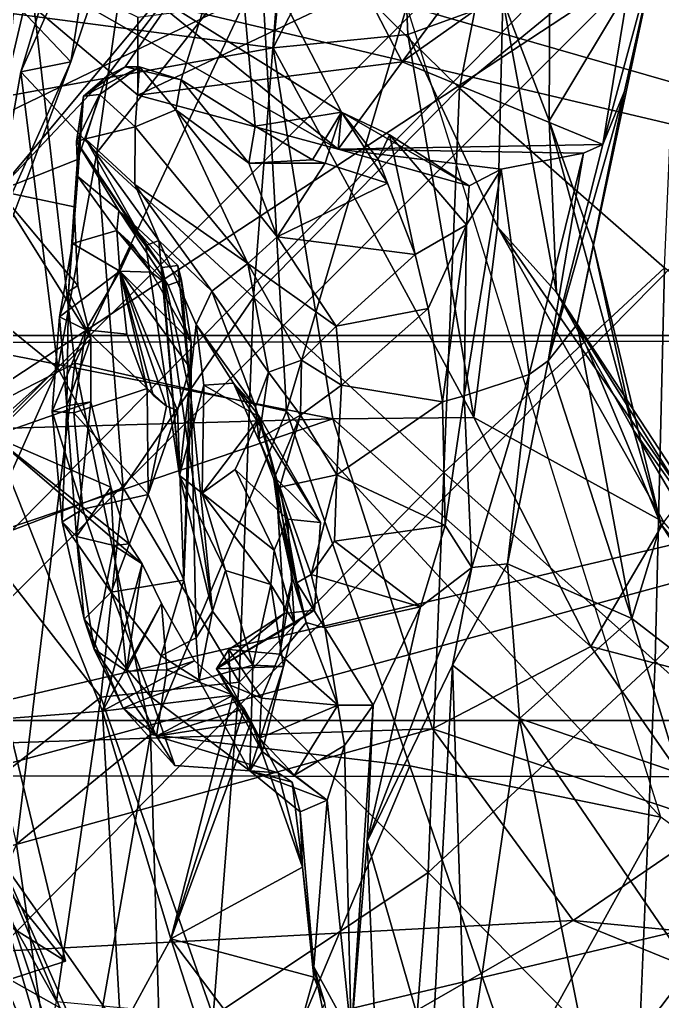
# Model space of a CAD drawing. Header units: metres. Extents: x -7.7 to 8, y -8.9 to 8.6.
# Drawn here: x -2.452 to -1.632, y -1.093 to 0.161 of the extents above; entities that cross this region are included whole.
import ezdxf

# ---------------------------------------------------------------- set-up
doc = ezdxf.new("R2010")
doc.units = ezdxf.units.M
doc.layers.add('LIBERTY', color=1, linetype='CONTINUOUS')

msp = doc.modelspace()

# ---------------------------------------------------------------- linework, layer by layer
at = {"layer": 'LIBERTY', "color": 7}
for points in [[(-7.53329, 8.63299, 0.068), (6.51222, 8.63299, 0.068), (-7.65053, -5.52977, 0.068)], [(-7.65053, -5.52977, 0.068), (6.51222, 8.63299, 0.068), (-7.53329, -5.64701, 0.068)], [(6.51222, 8.63299, 0.068), (6.62947, 8.51574, 0.068), (-7.53329, -5.64701, 0.068)], [(6.62947, 8.51574, 0.068), (6.51222, -5.64701, 0.068), (-7.53329, -5.64701, 0.068)], [(-7.53329, 8.51574, 1.70282), (-7.53329, -5.52977, 1.70282), (6.51222, -5.52977, 1.70282)], [(6.51222, 8.51574, 1.70282), (-7.53329, 8.51574, 1.70282), (6.51222, -5.52977, 1.70282)]]:
    msp.add_3dface(points, dxfattribs=at)
at = {"layer": 'LIBERTY', "color": 8}
for points in [[(-5.07681, 0.424251, 1.70282), (-0.476806, 1.00573, 1.70282), (-5.23976, -0.355865, 1.70282)], [(-5.23976, -0.355865, 1.70282), (-0.476806, 1.00573, 1.70282), (-4.90729, -1.13763, 1.70282)], [(-4.90729, -1.13763, 1.70282), (-0.476806, 1.00573, 1.70282), (-4.349, -1.53675, 1.70282)], [(-4.349, -1.53675, 1.70282), (-0.476806, 1.00573, 1.70282), (-3.91534, -2.48409, 1.70282)], [(-3.91534, -2.48409, 1.70282), (-0.476806, 1.00573, 1.70282), (-2.88971, -3.758, 1.70282)], [(-2.88971, -3.758, 1.70282), (-0.476806, 1.00573, 1.70282), (-1.68066, -4.42448, 1.70282)], [(-0.476806, 1.00573, 1.70282), (-0.767168, -4.21143, 1.70282), (-1.68066, -4.42448, 1.70282)], [(-2.93164, 0.635079, 39.6356), (-2.59989, 0.157865, 39.7715), (-2.43804, 0.212897, 39.3785)], [(-2.12878, 0.124889, 39.0184), (-2.0852, 0.55599, 39.0513), (-3.12417, 0.256051, 38.9167)], [(-1.96925, 0.434368, 39.2085), (-2.0852, 0.55599, 39.0513), (-2.12878, 0.124889, 39.0184)], [(-1.9569, 0.141844, 39.2966), (-1.96925, 0.434368, 39.2085), (-2.12878, 0.124889, 39.0184)], [(-1.9569, 0.141844, 39.2966), (-1.83526, 0.185653, 39.6152), (-1.96925, 0.434368, 39.2085)], [(-1.9639, 0.107161, 40.0095), (-2.01276, 0.201442, 39.9275), (-1.7507, 0.395743, 39.9026)], [(-1.65467, 0.326192, 39.9708), (-1.9639, 0.107161, 40.0095), (-1.7507, 0.395743, 39.9026)], [(-1.83526, 0.185653, 39.6152), (-1.77637, 0.031505, 40.003), (-1.77465, 0.399693, 39.6082)], [(-1.77637, 0.031505, 40.003), (-1.63608, 0.265073, 40.1847), (-1.77465, 0.399693, 39.6082)], [(-1.70776, 0.001517, 40.9931), (-1.9639, 0.107161, 40.0095), (-1.65467, 0.326192, 39.9708)], [(-1.63608, 0.265073, 40.1847), (-1.70776, 0.001517, 40.9931), (-1.65467, 0.326192, 39.9708)], [(-2.30132, 0.064273, 40.053), (-2.58149, 0.301215, 40.1393), (-2.30151, 0.163994, 39.9686)], [(-2.04559, -0.004635, 41.0377), (-2.31318, 0.212429, 41.098), (-2.58149, 0.301215, 40.1393)], [(-2.04559, -0.004635, 41.0377), (-2.58149, 0.301215, 40.1393), (-2.30132, 0.064273, 40.053)], [(-2.0413, 0.04273, 41.9594), (-2.1766, 0.305055, 42.0566), (-2.31318, 0.212429, 41.098)], [(-1.71951, -0.126984, 40.3278), (-1.63608, 0.265073, 40.1847), (-1.77637, 0.031505, 40.003)], [(-1.71951, -0.126984, 40.3278), (-1.68034, 0.069402, 40.8503), (-1.63608, 0.265073, 40.1847)], [(-1.68034, 0.069402, 40.8503), (-1.70776, 0.001517, 40.9931), (-1.63608, 0.265073, 40.1847)], [(-2.12878, 0.124889, 39.0184), (-3.12417, 0.256051, 38.9167), (-3.33986, -0.09416, 38.7528)], [(-2.43804, 0.212897, 39.3785), (-2.38176, -0.277675, 39.2225), (-2.14343, 0.229438, 39.2097)], [(-2.14343, 0.229438, 39.2097), (-2.38176, -0.277675, 39.2225), (-2.11183, -0.339356, 39.0306)], [(-2.14343, 0.229438, 39.2097), (-2.11183, -0.339356, 39.0306), (-1.95824, 0.178137, 38.9307)], [(-2.59989, 0.157865, 39.7715), (-2.5771, -0.377936, 39.6187), (-2.43804, 0.212897, 39.3785)], [(-2.43804, 0.212897, 39.3785), (-2.5771, -0.377936, 39.6187), (-2.38176, -0.277675, 39.2225)], [(-2.0413, 0.04273, 41.9594), (-2.31318, 0.212429, 41.098), (-2.04559, -0.004635, 41.0377)], [(-2.30132, 0.064273, 40.053), (-2.30151, 0.163994, 39.9686), (-2.01276, 0.201442, 39.9275)], [(-1.9639, 0.107161, 40.0095), (-2.30132, 0.064273, 40.053), (-2.01276, 0.201442, 39.9275)], [(-1.95824, 0.178137, 38.9307), (-2.11183, -0.339356, 39.0306), (-1.63385, -0.857879, 38.3917)], [(-1.84221, -0.103598, 39.5738), (-1.83526, 0.185653, 39.6152), (-1.9569, 0.141844, 39.2966)], [(-1.76674, -0.187401, 39.9304), (-1.83526, 0.185653, 39.6152), (-1.84221, -0.103598, 39.5738)], [(-1.76674, -0.187401, 39.9304), (-1.77637, 0.031505, 40.003), (-1.83526, 0.185653, 39.6152)], [(-1.8725, -0.347378, 39.1569), (-1.9569, 0.141844, 39.2966), (-2.12878, 0.124889, 39.0184)], [(-1.84221, -0.103598, 39.5738), (-1.9569, 0.141844, 39.2966), (-1.8725, -0.347378, 39.1569)], [(-2.05247, -0.348948, 38.8226), (-2.12878, 0.124889, 39.0184), (-3.33986, -0.09416, 38.7528)], [(-1.8725, -0.347378, 39.1569), (-2.12878, 0.124889, 39.0184), (-2.05247, -0.348948, 38.8226)], [(-2.37092, 0.063203, 42.5322), (-2.29948, 0.100786, 42.3315), (-2.35046, 0.065173, 42.3252)], [(-2.37092, 0.063203, 42.5322), (-2.31778, 0.100721, 42.5073), (-2.29948, 0.100786, 42.3315)], [(-2.37092, 0.063203, 42.5322), (-2.34156, 0.088146, 42.5695), (-2.31778, 0.100721, 42.5073)], [(-2.35046, 0.065173, 42.3252), (-2.29948, 0.100786, 42.3315), (-2.30511, 0.024129, 42.1612)], [(-2.31778, 0.100721, 42.5073), (-2.24621, 0.084167, 42.3638), (-2.29948, 0.100786, 42.3315)], [(-2.30511, 0.024129, 42.1612), (-2.29948, 0.100786, 42.3315), (-2.25315, 0.045676, 42.1265)], [(-2.04559, -0.004635, 41.0377), (-2.30132, 0.064273, 40.053), (-1.9639, 0.107161, 40.0095)], [(-2.29948, 0.100786, 42.3315), (-2.24621, 0.084167, 42.3638), (-2.25315, 0.045676, 42.1265)], [(-1.70776, 0.001517, 40.9931), (-2.04559, -0.004635, 41.0377), (-1.9639, 0.107161, 40.0095)], [(-2.37869, -0.017511, 42.735), (-2.34156, 0.088146, 42.5695), (-2.37092, 0.063203, 42.5322)], [(-2.25315, 0.045676, 42.1265), (-2.24621, 0.084167, 42.3638), (-2.15992, -0.022206, 42.0736)], [(-2.24621, 0.084167, 42.3638), (-2.15174, 0.024703, 42.2047), (-2.15992, -0.022206, 42.0736)], [(-2.37978, 0.005205, 42.4543), (-2.35046, 0.065173, 42.3252), (-2.36835, 0.008696, 42.3081)], [(-2.37978, 0.005205, 42.4543), (-2.37092, 0.063203, 42.5322), (-2.35046, 0.065173, 42.3252)], [(-2.37821, -0.039422, 42.6269), (-2.37092, 0.063203, 42.5322), (-2.37978, 0.005205, 42.4543)], [(-2.37821, -0.039422, 42.6269), (-2.37869, -0.017511, 42.735), (-2.37092, 0.063203, 42.5322)], [(-2.36835, 0.008696, 42.3081), (-2.35046, 0.065173, 42.3252), (-2.30511, 0.024129, 42.1612)], [(-1.77776, -0.274733, 40.9024), (-1.70776, 0.001517, 40.9931), (-1.68034, 0.069402, 40.8503)], [(-1.77776, -0.274733, 40.9024), (-1.68034, 0.069402, 40.8503), (-1.74048, -0.228154, 40.7081)], [(-1.74048, -0.228154, 40.7081), (-1.68034, 0.069402, 40.8503), (-1.71951, -0.126984, 40.3278)], [(-2.30511, 0.024129, 42.1612), (-2.25315, 0.045676, 42.1265), (-2.16103, -0.150589, 41.8934)], [(-2.25315, 0.045676, 42.1265), (-2.15992, -0.022206, 42.0736), (-2.12378, -0.116565, 41.8884)], [(-2.16103, -0.150589, 41.8934), (-2.25315, 0.045676, 42.1265), (-2.12378, -0.116565, 41.8884)], [(-1.8784, -0.05137, 41.5968), (-2.0413, 0.04273, 41.9594), (-2.04559, -0.004635, 41.0377)], [(-1.98033, 0.013966, 41.9327), (-2.0413, 0.04273, 41.9594), (-1.8784, -0.05137, 41.5968)], [(-1.66864, -0.363571, 40.2624), (-1.77637, 0.031505, 40.003), (-1.76674, -0.187401, 39.9304)], [(-1.66864, -0.363571, 40.2624), (-1.71951, -0.126984, 40.3278), (-1.77637, 0.031505, 40.003)], [(-2.36835, 0.008696, 42.3081), (-2.30511, 0.024129, 42.1612), (-2.30548, -0.049812, 42.1209)], [(-2.30548, -0.049812, 42.1209), (-2.30511, 0.024129, 42.1612), (-2.16103, -0.150589, 41.8934)], [(-2.15174, 0.024703, 42.2047), (-2.07833, -0.018153, 42.0852), (-2.15992, -0.022206, 42.0736)], [(-1.99457, -0.01745, 41.989), (-1.98033, 0.013966, 41.9327), (-1.94754, -0.139002, 41.8537)], [(-1.88184, -0.100966, 41.6318), (-1.98033, 0.013966, 41.9327), (-1.8784, -0.05137, 41.5968)], [(-1.94754, -0.139002, 41.8537), (-1.98033, 0.013966, 41.9327), (-1.88184, -0.100966, 41.6318)], [(-2.29146, -0.127698, 42.3758), (-2.37978, 0.005205, 42.4543), (-2.36835, 0.008696, 42.3081)], [(-2.32568, -0.082655, 42.5621), (-2.37821, -0.039422, 42.6269), (-2.37978, 0.005205, 42.4543)], [(-2.27041, -0.155589, 42.4605), (-2.32568, -0.082655, 42.5621), (-2.37978, 0.005205, 42.4543)], [(-2.27041, -0.155589, 42.4605), (-2.37978, 0.005205, 42.4543), (-2.29146, -0.127698, 42.3758)], [(-2.29146, -0.127698, 42.3758), (-2.36835, 0.008696, 42.3081), (-2.27481, -0.12111, 42.2364)], [(-2.27481, -0.12111, 42.2364), (-2.36835, 0.008696, 42.3081), (-2.30548, -0.049812, 42.1209)], [(-1.73253, -0.009745, 41.1172), (-2.04559, -0.004635, 41.0377), (-1.70776, 0.001517, 40.9931)], [(-1.73253, -0.009745, 41.1172), (-1.70776, 0.001517, 40.9931), (-1.77776, -0.274733, 40.9024)], [(-1.73253, -0.009745, 41.1172), (-1.83749, -0.030153, 41.3367), (-2.04559, -0.004635, 41.0377)], [(-1.83749, -0.030153, 41.3367), (-1.8784, -0.05137, 41.5968), (-2.04559, -0.004635, 41.0377)], [(-1.80164, -0.292336, 41.1774), (-1.83749, -0.030153, 41.3367), (-1.73253, -0.009745, 41.1172)], [(-1.80164, -0.292336, 41.1774), (-1.73253, -0.009745, 41.1172), (-1.77776, -0.274733, 40.9024)], [(-2.38473, -0.125054, 42.7601), (-2.37869, -0.017511, 42.735), (-2.37821, -0.039422, 42.6269)], [(-2.38473, -0.125054, 42.7601), (-2.383, -0.078027, 42.7973), (-2.37869, -0.017511, 42.735)], [(-2.15992, -0.022206, 42.0736), (-2.07833, -0.018153, 42.0852), (-2.06219, -0.02221, 42.0736)], [(-2.15992, -0.022206, 42.0736), (-2.06219, -0.02221, 42.0736), (-2.12378, -0.116565, 41.8884)], [(-2.06219, -0.02221, 42.0736), (-1.98279, -0.047816, 42.0249), (-2.12378, -0.116565, 41.8884)], [(-1.98279, -0.047816, 42.0249), (-1.99457, -0.01745, 41.989), (-1.94754, -0.139002, 41.8537)], [(-1.88484, -0.319715, 41.5163), (-1.88184, -0.100966, 41.6318), (-1.83749, -0.030153, 41.3367)], [(-1.88484, -0.319715, 41.5163), (-1.83749, -0.030153, 41.3367), (-1.80164, -0.292336, 41.1774)], [(-1.88184, -0.100966, 41.6318), (-1.8784, -0.05137, 41.5968), (-1.83749, -0.030153, 41.3367)], [(-2.32838, -0.108253, 42.6584), (-2.38473, -0.125054, 42.7601), (-2.37821, -0.039422, 42.6269)], [(-2.32838, -0.108253, 42.6584), (-2.37821, -0.039422, 42.6269), (-2.32568, -0.082655, 42.5621)], [(-2.27481, -0.12111, 42.2364), (-2.30548, -0.049812, 42.1209), (-2.20689, -0.185724, 41.9493)], [(-2.20689, -0.185724, 41.9493), (-2.30548, -0.049812, 42.1209), (-2.16103, -0.150589, 41.8934)], [(-2.12378, -0.116565, 41.8884), (-1.98279, -0.047816, 42.0249), (-1.94754, -0.139002, 41.8537)], [(-2.39014, -0.186312, 42.8673), (-2.383, -0.078027, 42.7973), (-2.38473, -0.125054, 42.7601)], [(-2.39014, -0.186312, 42.8673), (-2.3781, -0.178547, 42.8766), (-2.383, -0.078027, 42.7973)], [(-2.26267, -0.17842, 42.6227), (-2.32838, -0.108253, 42.6584), (-2.32568, -0.082655, 42.5621)], [(-2.25039, -0.153162, 42.5539), (-2.32568, -0.082655, 42.5621), (-2.27041, -0.155589, 42.4605)], [(-2.24576, -0.172102, 42.5802), (-2.26267, -0.17842, 42.6227), (-2.32568, -0.082655, 42.5621)], [(-2.24576, -0.172102, 42.5802), (-2.32568, -0.082655, 42.5621), (-2.25039, -0.153162, 42.5539)], [(-2.05247, -0.348948, 38.8226), (-3.33986, -0.09416, 38.7528), (-3.4792, -0.390108, 38.3095)], [(-2.32465, -0.160133, 42.7423), (-2.38473, -0.125054, 42.7601), (-2.32838, -0.108253, 42.6584)], [(-2.30887, -0.126095, 42.6773), (-2.32465, -0.160133, 42.7423), (-2.32838, -0.108253, 42.6584)], [(-2.30887, -0.126095, 42.6773), (-2.32838, -0.108253, 42.6584), (-2.28428, -0.161481, 42.6549)], [(-2.28428, -0.161481, 42.6549), (-2.32838, -0.108253, 42.6584), (-2.26267, -0.17842, 42.6227)], [(-1.93097, -0.208037, 41.7493), (-1.94754, -0.139002, 41.8537), (-1.88184, -0.100966, 41.6318)], [(-1.91256, -0.327057, 41.6429), (-1.93097, -0.208037, 41.7493), (-1.88184, -0.100966, 41.6318)], [(-1.91256, -0.327057, 41.6429), (-1.88184, -0.100966, 41.6318), (-1.88484, -0.319715, 41.5163)], [(-1.62973, -0.48078, 39.4939), (-1.84221, -0.103598, 39.5738), (-1.8725, -0.347378, 39.1569)], [(-1.60455, -0.44754, 39.8069), (-1.76674, -0.187401, 39.9304), (-1.84221, -0.103598, 39.5738)], [(-1.60455, -0.44754, 39.8069), (-1.84221, -0.103598, 39.5738), (-1.62973, -0.48078, 39.4939)], [(-2.40132, -0.218749, 42.8285), (-2.38473, -0.125054, 42.7601), (-2.32465, -0.160133, 42.7423)], [(-2.40132, -0.218749, 42.8285), (-2.39014, -0.186312, 42.8673), (-2.38473, -0.125054, 42.7601)], [(-2.24836, -0.421473, 42.3407), (-2.29146, -0.127698, 42.3758), (-2.27481, -0.12111, 42.2364)], [(-2.24836, -0.421473, 42.3407), (-2.27481, -0.12111, 42.2364), (-2.22707, -0.228641, 42.1541)], [(-2.22707, -0.228641, 42.1541), (-2.27481, -0.12111, 42.2364), (-2.20689, -0.185724, 41.9493)], [(-2.16103, -0.150589, 41.8934), (-2.12378, -0.116565, 41.8884), (-2.04818, -0.23074, 41.7159)], [(-2.12378, -0.116565, 41.8884), (-1.94754, -0.139002, 41.8537), (-2.04818, -0.23074, 41.7159)], [(-2.27041, -0.155589, 42.4605), (-2.29146, -0.127698, 42.3758), (-2.24836, -0.421473, 42.3407)], [(-1.63389, -0.483277, 40.5322), (-1.74048, -0.228154, 40.7081), (-1.71951, -0.126984, 40.3278)], [(-1.63389, -0.483277, 40.5322), (-1.71951, -0.126984, 40.3278), (-1.66864, -0.363571, 40.2624)], [(-1.94754, -0.139002, 41.8537), (-1.93097, -0.208037, 41.7493), (-2.04818, -0.23074, 41.7159)], [(-2.3678, -0.235309, 42.8064), (-2.40132, -0.218749, 42.8285), (-2.32465, -0.160133, 42.7423)], [(-2.3154, -0.240945, 42.7945), (-2.3678, -0.235309, 42.8064), (-2.32465, -0.160133, 42.7423)], [(-2.23352, -0.324387, 42.5503), (-2.25039, -0.153162, 42.5539), (-2.27041, -0.155589, 42.4605)], [(-2.20612, -0.594407, 42.4348), (-2.27041, -0.155589, 42.4605), (-2.24836, -0.421473, 42.3407)], [(-2.23352, -0.324387, 42.5503), (-2.27041, -0.155589, 42.4605), (-2.20612, -0.594407, 42.4348)], [(-2.24576, -0.172102, 42.5802), (-2.25039, -0.153162, 42.5539), (-2.23352, -0.324387, 42.5503)], [(-2.20689, -0.185724, 41.9493), (-2.16103, -0.150589, 41.8934), (-2.13478, -0.289255, 41.7827)], [(-2.13478, -0.289255, 41.7827), (-2.16103, -0.150589, 41.8934), (-2.09267, -0.273891, 41.6785)], [(-2.16103, -0.150589, 41.8934), (-2.04818, -0.23074, 41.7159), (-2.09267, -0.273891, 41.6785)], [(-2.23338, -0.250779, 42.6233), (-2.24576, -0.172102, 42.5802), (-2.23352, -0.324387, 42.5503)], [(-2.39202, -0.332504, 42.898), (-2.39014, -0.186312, 42.8673), (-2.40132, -0.218749, 42.8285)], [(-2.39202, -0.332504, 42.898), (-2.36159, -0.246395, 42.9006), (-2.39014, -0.186312, 42.8673)], [(-2.36159, -0.246395, 42.9006), (-2.3781, -0.178547, 42.8766), (-2.39014, -0.186312, 42.8673)], [(-2.22707, -0.228641, 42.1541), (-2.20689, -0.185724, 41.9493), (-2.15118, -0.333737, 41.8559)], [(-2.15118, -0.333737, 41.8559), (-2.20689, -0.185724, 41.9493), (-2.13478, -0.289255, 41.7827)], [(-1.44664, -0.676626, 40.1031), (-1.66864, -0.363571, 40.2624), (-1.76674, -0.187401, 39.9304)], [(-1.44664, -0.676626, 40.1031), (-1.76674, -0.187401, 39.9304), (-1.60455, -0.44754, 39.8069)], [(-2.04818, -0.23074, 41.7159), (-1.93097, -0.208037, 41.7493), (-2.04127, -0.305869, 41.6488)], [(-2.04127, -0.305869, 41.6488), (-1.93097, -0.208037, 41.7493), (-1.91256, -0.327057, 41.6429)], [(-2.41106, -0.339521, 42.858), (-2.40132, -0.218749, 42.8285), (-2.3678, -0.235309, 42.8064)], [(-2.41106, -0.339521, 42.858), (-2.39202, -0.332504, 42.898), (-2.40132, -0.218749, 42.8285)], [(-2.38303, -0.341405, 42.8316), (-2.41106, -0.339521, 42.858), (-2.3678, -0.235309, 42.8064)], [(-2.38303, -0.341405, 42.8316), (-2.3678, -0.235309, 42.8064), (-2.28943, -0.310176, 42.7996)], [(-2.28943, -0.310176, 42.7996), (-2.3678, -0.235309, 42.8064), (-2.3154, -0.240945, 42.7945)], [(-2.21716, -0.305772, 42.2102), (-2.24836, -0.421473, 42.3407), (-2.22707, -0.228641, 42.1541)], [(-2.17956, -0.30336, 42.0796), (-2.22707, -0.228641, 42.1541), (-2.15118, -0.333737, 41.8559)], [(-2.21716, -0.305772, 42.2102), (-2.22707, -0.228641, 42.1541), (-2.17956, -0.30336, 42.0796)], [(-2.09267, -0.273891, 41.6785), (-2.04818, -0.23074, 41.7159), (-2.04127, -0.305869, 41.6488)], [(-1.77776, -0.274733, 40.9024), (-1.74048, -0.228154, 40.7081), (-1.67068, -0.604008, 40.6957)], [(-1.67068, -0.604008, 40.6957), (-1.74048, -0.228154, 40.7081), (-1.63389, -0.483277, 40.5322)], [(-2.36158, -0.327261, 42.9174), (-2.36159, -0.246395, 42.9006), (-2.39202, -0.332504, 42.898)], [(-2.23502, -0.283212, 42.6559), (-2.23338, -0.250779, 42.6233), (-2.23352, -0.324387, 42.5503)], [(-2.13478, -0.289255, 41.7827), (-2.09267, -0.273891, 41.6785), (-2.09396, -0.344132, 41.6329)], [(-2.09267, -0.273891, 41.6785), (-2.04127, -0.305869, 41.6488), (-2.09396, -0.344132, 41.6329)], [(-1.82958, -0.533987, 41.1211), (-1.77776, -0.274733, 40.9024), (-1.67068, -0.604008, 40.6957)], [(-1.82958, -0.533987, 41.1211), (-1.80164, -0.292336, 41.1774), (-1.77776, -0.274733, 40.9024)], [(-2.5771, -0.377936, 39.6187), (-2.45654, -0.892284, 39.2243), (-2.38176, -0.277675, 39.2225)], [(-2.38176, -0.277675, 39.2225), (-2.45654, -0.892284, 39.2243), (-2.28539, -0.752274, 38.8885)], [(-2.11183, -0.339356, 39.0306), (-2.38176, -0.277675, 39.2225), (-2.28539, -0.752274, 38.8885)], [(-2.24273, -0.554933, 42.6783), (-2.25067, -0.338192, 42.7397), (-2.23502, -0.283212, 42.6559)], [(-2.24273, -0.554933, 42.6783), (-2.23502, -0.283212, 42.6559), (-2.23352, -0.324387, 42.5503)], [(-2.14708, -0.374465, 41.808), (-2.15118, -0.333737, 41.8559), (-2.13478, -0.289255, 41.7827)], [(-2.14708, -0.374465, 41.808), (-2.13478, -0.289255, 41.7827), (-2.09396, -0.344132, 41.6329)], [(-1.87488, -0.538874, 41.3873), (-1.88484, -0.319715, 41.5163), (-1.80164, -0.292336, 41.1774)], [(-1.87488, -0.538874, 41.3873), (-1.80164, -0.292336, 41.1774), (-1.82958, -0.533987, 41.1211)], [(-2.38303, -0.341405, 42.8316), (-2.28943, -0.310176, 42.7996), (-2.28814, -0.445466, 42.7829)], [(-2.28814, -0.445466, 42.7829), (-2.28943, -0.310176, 42.7996), (-2.26502, -0.332779, 42.7664)], [(-2.28943, -0.310176, 42.7996), (-2.28176, -0.318913, 42.7907), (-2.26502, -0.332779, 42.7664)], [(-2.21916, -0.444073, 42.3138), (-2.24836, -0.421473, 42.3407), (-2.21716, -0.305772, 42.2102)], [(-2.14577, -0.346766, 42.2132), (-2.21916, -0.444073, 42.3138), (-2.21716, -0.305772, 42.2102)], [(-2.14577, -0.346766, 42.2132), (-2.21716, -0.305772, 42.2102), (-2.17956, -0.30336, 42.0796)], [(-2.12511, -0.425303, 41.916), (-2.17956, -0.30336, 42.0796), (-2.15118, -0.333737, 41.8559)], [(-2.06835, -0.481458, 42.1341), (-2.14577, -0.346766, 42.2132), (-2.17956, -0.30336, 42.0796)], [(-2.06835, -0.481458, 42.1341), (-2.17956, -0.30336, 42.0796), (-2.12511, -0.425303, 41.916)], [(-2.09396, -0.344132, 41.6329), (-2.04127, -0.305869, 41.6488), (-2.04738, -0.420528, 41.618)], [(-2.04127, -0.305869, 41.6488), (-1.91256, -0.327057, 41.6429), (-2.04738, -0.420528, 41.618)], [(-2.24273, -0.554933, 42.6783), (-2.23352, -0.324387, 42.5503), (-2.2272, -0.628519, 42.4872)], [(-2.2272, -0.628519, 42.4872), (-2.23352, -0.324387, 42.5503), (-2.20612, -0.594407, 42.4348)], [(-1.90908, -0.485253, 41.6101), (-1.91256, -0.327057, 41.6429), (-1.88484, -0.319715, 41.5163)], [(-1.90908, -0.485253, 41.6101), (-1.88484, -0.319715, 41.5163), (-1.87488, -0.538874, 41.3873)], [(-2.39202, -0.332504, 42.898), (-2.41106, -0.339521, 42.858), (-2.3979, -0.480321, 42.8341)], [(-2.37961, -0.499054, 42.8698), (-2.39202, -0.332504, 42.898), (-2.3979, -0.480321, 42.8341)], [(-2.36158, -0.327261, 42.9174), (-2.39202, -0.332504, 42.898), (-2.37961, -0.499054, 42.8698)], [(-2.33591, -0.436282, 42.9109), (-2.36158, -0.327261, 42.9174), (-2.37961, -0.499054, 42.8698)], [(-2.28814, -0.445466, 42.7829), (-2.26502, -0.332779, 42.7664), (-2.25067, -0.338192, 42.7397)], [(-2.28814, -0.445466, 42.7829), (-2.25067, -0.338192, 42.7397), (-2.24273, -0.554933, 42.6783)], [(-2.12511, -0.425303, 41.916), (-2.15118, -0.333737, 41.8559), (-2.14708, -0.374465, 41.808)], [(-2.04738, -0.420528, 41.618), (-1.91256, -0.327057, 41.6429), (-1.90908, -0.485253, 41.6101)], [(-2.05247, -0.348948, 38.8226), (-3.4792, -0.390108, 38.3095), (-3.36894, -0.792358, 37.9722)], [(-1.92521, -0.744738, 38.5239), (-2.05247, -0.348948, 38.8226), (-3.36894, -0.792358, 37.9722)], [(-2.3979, -0.480321, 42.8341), (-2.41106, -0.339521, 42.858), (-2.37175, -0.464115, 42.8091)], [(-2.41106, -0.339521, 42.858), (-2.38303, -0.341405, 42.8316), (-2.37175, -0.464115, 42.8091)], [(-2.37175, -0.464115, 42.8091), (-2.38303, -0.341405, 42.8316), (-2.28814, -0.445466, 42.7829)], [(-2.11183, -0.339356, 39.0306), (-2.28539, -0.752274, 38.8885), (-1.95404, -0.792069, 38.6911)], [(-2.17702, -0.413711, 42.2779), (-2.21916, -0.444073, 42.3138), (-2.14577, -0.346766, 42.2132)], [(-2.17702, -0.413711, 42.2779), (-2.14577, -0.346766, 42.2132), (-2.11033, -0.477085, 42.2065)], [(-2.12803, -0.425845, 41.7519), (-2.14708, -0.374465, 41.808), (-2.09396, -0.344132, 41.6329)], [(-2.11033, -0.477085, 42.2065), (-2.14577, -0.346766, 42.2132), (-2.06835, -0.481458, 42.1341)], [(-2.12033, -0.436024, 41.6915), (-2.12803, -0.425845, 41.7519), (-2.09396, -0.344132, 41.6329)], [(-2.12033, -0.436024, 41.6915), (-2.09396, -0.344132, 41.6329), (-2.04738, -0.420528, 41.618)], [(-2.11183, -0.339356, 39.0306), (-1.95404, -0.792069, 38.6911), (-1.63385, -0.857879, 38.3917)], [(-1.72329, -0.639906, 39.0157), (-1.8725, -0.347378, 39.1569), (-2.05247, -0.348948, 38.8226)], [(-1.72329, -0.639906, 39.0157), (-2.05247, -0.348948, 38.8226), (-1.92521, -0.744738, 38.5239)], [(-1.62973, -0.48078, 39.4939), (-1.8725, -0.347378, 39.1569), (-1.72329, -0.639906, 39.0157)], [(-1.50108, -0.645721, 40.3537), (-1.63389, -0.483277, 40.5322), (-1.66864, -0.363571, 40.2624)], [(-1.50108, -0.645721, 40.3537), (-1.66864, -0.363571, 40.2624), (-1.44664, -0.676626, 40.1031)], [(-2.12511, -0.425303, 41.916), (-2.14708, -0.374465, 41.808), (-2.12803, -0.425845, 41.7519)], [(-2.21916, -0.444073, 42.3138), (-2.17702, -0.413711, 42.2779), (-2.12738, -0.516727, 42.2775)], [(-2.12738, -0.516727, 42.2775), (-2.17702, -0.413711, 42.2779), (-2.11033, -0.477085, 42.2065)], [(-2.18941, -0.5425, 42.3758), (-2.24836, -0.421473, 42.3407), (-2.21916, -0.444073, 42.3138)], [(-2.18941, -0.5425, 42.3758), (-2.20612, -0.594407, 42.4348), (-2.24836, -0.421473, 42.3407)], [(-2.12109, -0.475882, 41.7865), (-2.12511, -0.425303, 41.916), (-2.12803, -0.425845, 41.7519)], [(-2.12803, -0.425845, 41.7519), (-2.12033, -0.436024, 41.6915), (-2.09856, -0.55829, 41.6906)], [(-2.12109, -0.475882, 41.7865), (-2.12803, -0.425845, 41.7519), (-2.09856, -0.55829, 41.6906)], [(-2.11459, -0.597742, 41.9776), (-2.12511, -0.425303, 41.916), (-2.10418, -0.552446, 41.8609)], [(-2.10418, -0.552446, 41.8609), (-2.12511, -0.425303, 41.916), (-2.12109, -0.475882, 41.7865)], [(-2.07603, -0.593286, 42.1553), (-2.06835, -0.481458, 42.1341), (-2.12511, -0.425303, 41.916)], [(-2.11459, -0.597742, 41.9776), (-2.07603, -0.593286, 42.1553), (-2.12511, -0.425303, 41.916)], [(-2.08034, -0.547813, 41.633), (-2.12033, -0.436024, 41.6915), (-2.04738, -0.420528, 41.618)], [(-2.08034, -0.547813, 41.633), (-2.04738, -0.420528, 41.618), (-2.05029, -0.505292, 41.6128)], [(-2.05029, -0.505292, 41.6128), (-2.04738, -0.420528, 41.618), (-1.90908, -0.485253, 41.6101)], [(-2.33195, -0.5106, 42.8979), (-2.33591, -0.436282, 42.9109), (-2.37961, -0.499054, 42.8698)], [(-2.31242, -0.508711, 42.899), (-2.33591, -0.436282, 42.9109), (-2.33195, -0.5106, 42.8979)], [(-2.09856, -0.55829, 41.6906), (-2.12033, -0.436024, 41.6915), (-2.08034, -0.547813, 41.633)], [(-2.37175, -0.464115, 42.8091), (-2.28814, -0.445466, 42.7829), (-2.33571, -0.570379, 42.7284)], [(-2.33571, -0.570379, 42.7284), (-2.28814, -0.445466, 42.7829), (-2.24273, -0.554933, 42.6783)], [(-2.13188, -0.560717, 42.3407), (-2.18941, -0.5425, 42.3758), (-2.21916, -0.444073, 42.3138)], [(-2.13188, -0.560717, 42.3407), (-2.21916, -0.444073, 42.3138), (-2.12738, -0.516727, 42.2775)], [(-2.3979, -0.480321, 42.8341), (-2.37175, -0.464115, 42.8091), (-2.33571, -0.570379, 42.7284)], [(-2.08657, -0.608877, 41.7878), (-2.10418, -0.552446, 41.8609), (-2.12109, -0.475882, 41.7865)], [(-2.08657, -0.608877, 41.7878), (-2.12109, -0.475882, 41.7865), (-2.09856, -0.55829, 41.6906)], [(-2.36997, -0.604662, 42.7585), (-2.3979, -0.480321, 42.8341), (-2.33571, -0.570379, 42.7284)], [(-2.37961, -0.499054, 42.8698), (-2.3979, -0.480321, 42.8341), (-2.36997, -0.604662, 42.7585)], [(-2.10163, -0.610009, 42.2107), (-2.12738, -0.516727, 42.2775), (-2.11033, -0.477085, 42.2065)], [(-2.10163, -0.610009, 42.2107), (-2.11033, -0.477085, 42.2065), (-2.07603, -0.593286, 42.1553)], [(-2.07603, -0.593286, 42.1553), (-2.11033, -0.477085, 42.2065), (-2.06835, -0.481458, 42.1341)], [(-1.94041, -0.589057, 41.6714), (-2.05029, -0.505292, 41.6128), (-1.90908, -0.485253, 41.6101)], [(-1.94041, -0.589057, 41.6714), (-1.90908, -0.485253, 41.6101), (-1.87488, -0.538874, 41.3873)], [(-1.42255, -0.717915, 39.3279), (-1.62973, -0.48078, 39.4939), (-1.72329, -0.639906, 39.0157)], [(-1.67068, -0.604008, 40.6957), (-1.63389, -0.483277, 40.5322), (-1.43309, -0.787392, 40.4436)], [(-1.43309, -0.787392, 40.4436), (-1.63389, -0.483277, 40.5322), (-1.50108, -0.645721, 40.3537)], [(-2.35738, -0.643273, 42.7883), (-2.37961, -0.499054, 42.8698), (-2.36997, -0.604662, 42.7585)], [(-2.33195, -0.5106, 42.8979), (-2.37961, -0.499054, 42.8698), (-2.35738, -0.643273, 42.7883)], [(-2.31603, -0.671291, 42.8123), (-2.33195, -0.5106, 42.8979), (-2.35738, -0.643273, 42.7883)], [(-2.31242, -0.508711, 42.899), (-2.33195, -0.5106, 42.8979), (-2.29592, -0.534288, 42.8853)], [(-2.29592, -0.534288, 42.8853), (-2.33195, -0.5106, 42.8979), (-2.31603, -0.671291, 42.8123)], [(-1.94041, -0.589057, 41.6714), (-2.08034, -0.547813, 41.633), (-2.05029, -0.505292, 41.6128)], [(-2.13188, -0.560717, 42.3407), (-2.12738, -0.516727, 42.2775), (-2.10163, -0.610009, 42.2107)], [(-2.27113, -0.584865, 42.861), (-2.29592, -0.534288, 42.8853), (-2.31603, -0.671291, 42.8123)], [(-2.00863, -0.888687, 41.6981), (-1.87488, -0.538874, 41.3873), (-1.89992, -0.663444, 41.2447)], [(-2.00863, -0.888687, 41.6981), (-1.94041, -0.589057, 41.6714), (-1.87488, -0.538874, 41.3873)], [(-1.89992, -0.663444, 41.2447), (-1.82958, -0.533987, 41.1211), (-1.81404, -0.731617, 40.9236)], [(-1.89992, -0.663444, 41.2447), (-1.87488, -0.538874, 41.3873), (-1.82958, -0.533987, 41.1211)], [(-1.81404, -0.731617, 40.9236), (-1.82958, -0.533987, 41.1211), (-1.67068, -0.604008, 40.6957)], [(-2.15456, -0.66364, 42.4129), (-2.20612, -0.594407, 42.4348), (-2.18941, -0.5425, 42.3758)], [(-2.15456, -0.66364, 42.4129), (-2.18941, -0.5425, 42.3758), (-2.13188, -0.560717, 42.3407)], [(-2.06276, -0.615714, 41.7096), (-2.09856, -0.55829, 41.6906), (-2.08034, -0.547813, 41.633)], [(-1.94041, -0.589057, 41.6714), (-2.06276, -0.615714, 41.7096), (-2.08034, -0.547813, 41.633)], [(-2.33571, -0.570379, 42.7284), (-2.24273, -0.554933, 42.6783), (-2.27191, -0.651479, 42.5474)], [(-2.27191, -0.651479, 42.5474), (-2.24273, -0.554933, 42.6783), (-2.2272, -0.628519, 42.4872)], [(-2.15456, -0.66364, 42.4129), (-2.13188, -0.560717, 42.3407), (-2.11558, -0.665408, 42.3191)], [(-2.11558, -0.665408, 42.3191), (-2.13188, -0.560717, 42.3407), (-2.10163, -0.610009, 42.2107)], [(-2.12, -0.649372, 41.943), (-2.11459, -0.597742, 41.9776), (-2.10418, -0.552446, 41.8609)], [(-2.12, -0.649372, 41.943), (-2.10418, -0.552446, 41.8609), (-2.08657, -0.608877, 41.7878)], [(-2.06276, -0.615714, 41.7096), (-2.08657, -0.608877, 41.7878), (-2.09856, -0.55829, 41.6906)], [(-2.36997, -0.604662, 42.7585), (-2.33571, -0.570379, 42.7284), (-2.28495, -0.703844, 42.5776)], [(-2.28495, -0.703844, 42.5776), (-2.33571, -0.570379, 42.7284), (-2.27191, -0.651479, 42.5474)], [(-2.26463, -0.669609, 42.8182), (-2.27113, -0.584865, 42.861), (-2.31603, -0.671291, 42.8123)], [(-2.22923, -0.657989, 42.8187), (-2.27113, -0.584865, 42.861), (-2.26463, -0.669609, 42.8182)], [(-2.00121, -0.71474, 41.9495), (-2.06276, -0.615714, 41.7096), (-1.94041, -0.589057, 41.6714)], [(-2.00863, -0.888687, 41.6981), (-2.00121, -0.71474, 41.9495), (-1.94041, -0.589057, 41.6714)], [(-2.22314, -0.682766, 42.4781), (-2.2272, -0.628519, 42.4872), (-2.20612, -0.594407, 42.4348)], [(-2.22314, -0.682766, 42.4781), (-2.20612, -0.594407, 42.4348), (-2.15456, -0.66364, 42.4129)], [(-2.20085, -0.668312, 42.211), (-2.10163, -0.610009, 42.2107), (-2.07603, -0.593286, 42.1553)], [(-2.20085, -0.668312, 42.211), (-2.07603, -0.593286, 42.1553), (-2.11459, -0.597742, 41.9776)], [(-2.1851, -0.643481, 42.0516), (-2.20085, -0.668312, 42.211), (-2.11459, -0.597742, 41.9776)], [(-2.1851, -0.643481, 42.0516), (-2.11459, -0.597742, 41.9776), (-2.12, -0.649372, 41.943)], [(-2.32027, -0.71846, 42.6748), (-2.36997, -0.604662, 42.7585), (-2.28495, -0.703844, 42.5776)], [(-2.35738, -0.643273, 42.7883), (-2.36997, -0.604662, 42.7585), (-2.32027, -0.71846, 42.6748)], [(-2.20085, -0.668312, 42.211), (-2.11558, -0.665408, 42.3191), (-2.10163, -0.610009, 42.2107)], [(-2.04615, -0.714638, 41.9487), (-2.12, -0.649372, 41.943), (-2.08657, -0.608877, 41.7878)], [(-2.04615, -0.714638, 41.9487), (-2.08657, -0.608877, 41.7878), (-2.06276, -0.615714, 41.7096)], [(-1.81404, -0.731617, 40.9236), (-1.67068, -0.604008, 40.6957), (-1.61029, -0.801547, 40.6805)], [(-1.61029, -0.801547, 40.6805), (-1.67068, -0.604008, 40.6957), (-1.43309, -0.787392, 40.4436)], [(-2.00121, -0.71474, 41.9495), (-2.04615, -0.714638, 41.9487), (-2.06276, -0.615714, 41.7096)], [(-2.27191, -0.651479, 42.5474), (-2.2272, -0.628519, 42.4872), (-2.22314, -0.682766, 42.4781)], [(-2.27762, -0.754218, 42.7002), (-2.35738, -0.643273, 42.7883), (-2.32027, -0.71846, 42.6748)], [(-2.31603, -0.671291, 42.8123), (-2.35738, -0.643273, 42.7883), (-2.27762, -0.754218, 42.7002)], [(-2.28495, -0.703844, 42.5776), (-2.27191, -0.651479, 42.5474), (-2.22314, -0.682766, 42.4781)], [(-2.18343, -0.688962, 42.1161), (-2.20085, -0.668312, 42.211), (-2.1851, -0.643481, 42.0516)], [(-2.14346, -0.705555, 42.0349), (-2.1851, -0.643481, 42.0516), (-2.12, -0.649372, 41.943)], [(-2.18343, -0.688962, 42.1161), (-2.1851, -0.643481, 42.0516), (-2.14346, -0.705555, 42.0349)], [(-2.04615, -0.714638, 41.9487), (-2.14346, -0.705555, 42.0349), (-2.12, -0.649372, 41.943)], [(-1.56504, -0.866266, 39.0081), (-1.72329, -0.639906, 39.0157), (-1.92521, -0.744738, 38.5239)], [(-1.42255, -0.717915, 39.3279), (-1.72329, -0.639906, 39.0157), (-1.56504, -0.866266, 39.0081)], [(-2.22923, -0.657989, 42.8187), (-2.26463, -0.669609, 42.8182), (-2.17994, -0.701913, 42.7622)], [(-2.15836, -0.798565, 42.4471), (-2.22314, -0.682766, 42.4781), (-2.15456, -0.66364, 42.4129)], [(-2.15836, -0.798565, 42.4471), (-2.15456, -0.66364, 42.4129), (-2.11558, -0.665408, 42.3191)], [(-1.92639, -1.17385, 41.5091), (-2.00863, -0.888687, 41.6981), (-1.89992, -0.663444, 41.2447)], [(-1.92639, -1.17385, 41.5091), (-1.89992, -0.663444, 41.2447), (-1.88216, -1.19697, 41.1633)], [(-1.88216, -1.19697, 41.1633), (-1.89992, -0.663444, 41.2447), (-1.81404, -0.731617, 40.9236)], [(-2.26463, -0.669609, 42.8182), (-2.31603, -0.671291, 42.8123), (-2.27762, -0.754218, 42.7002)], [(-2.17994, -0.701913, 42.7622), (-2.26463, -0.669609, 42.8182), (-2.27762, -0.754218, 42.7002)], [(-2.14285, -0.773888, 42.2977), (-2.11558, -0.665408, 42.3191), (-2.20085, -0.668312, 42.211)], [(-2.14613, -0.756976, 42.1705), (-2.20085, -0.668312, 42.211), (-2.18343, -0.688962, 42.1161)], [(-2.14285, -0.773888, 42.2977), (-2.20085, -0.668312, 42.211), (-2.14613, -0.756976, 42.1705)], [(-2.15836, -0.798565, 42.4471), (-2.11558, -0.665408, 42.3191), (-2.14285, -0.773888, 42.2977)], [(-2.28495, -0.703844, 42.5776), (-2.22314, -0.682766, 42.4781), (-2.15836, -0.798565, 42.4471)], [(-2.14613, -0.756976, 42.1705), (-2.18343, -0.688962, 42.1161), (-2.14346, -0.705555, 42.0349)], [(-2.16562, -0.719421, 42.7359), (-2.17994, -0.701913, 42.7622), (-2.27762, -0.754218, 42.7002)], [(-2.32027, -0.71846, 42.6748), (-2.28495, -0.703844, 42.5776), (-2.25414, -0.791537, 42.5763)], [(-2.25414, -0.791537, 42.5763), (-2.28495, -0.703844, 42.5776), (-2.15836, -0.798565, 42.4471)], [(-2.14613, -0.756976, 42.1705), (-2.14346, -0.705555, 42.0349), (-2.04615, -0.714638, 41.9487)], [(-2.10138, -0.804065, 42.2257), (-2.14613, -0.756976, 42.1705), (-2.04615, -0.714638, 41.9487)], [(-2.03745, -0.766239, 42.1197), (-2.10138, -0.804065, 42.2257), (-2.04615, -0.714638, 41.9487)], [(-2.00121, -0.71474, 41.9495), (-2.03745, -0.766239, 42.1197), (-2.04615, -0.714638, 41.9487)], [(-2.27762, -0.754218, 42.7002), (-2.32027, -0.71846, 42.6748), (-2.25414, -0.791537, 42.5763)], [(-2.15694, -0.735617, 42.712), (-2.16562, -0.719421, 42.7359), (-2.27762, -0.754218, 42.7002)], [(-2.02927, -1.13629, 42.1599), (-2.03745, -0.766239, 42.1197), (-2.00121, -0.71474, 41.9495)], [(-2.02927, -1.13629, 42.1599), (-2.00121, -0.71474, 41.9495), (-2.00863, -0.888687, 41.6981)], [(-2.15694, -0.735617, 42.712), (-2.27762, -0.754218, 42.7002), (-2.12253, -0.801275, 42.6199)], [(-1.88216, -1.19697, 41.1633), (-1.81404, -0.731617, 40.9236), (-1.71795, -1.21103, 40.8274)], [(-1.71795, -1.21103, 40.8274), (-1.81404, -0.731617, 40.9236), (-1.59646, -1.05038, 40.6674)], [(-1.81404, -0.731617, 40.9236), (-1.61029, -0.801547, 40.6805), (-1.59646, -1.05038, 40.6674)], [(-1.92521, -0.744738, 38.5239), (-3.36894, -0.792358, 37.9722), (-3.06117, -1.06032, 37.706)], [(-1.7455, -0.989723, 38.3171), (-1.92521, -0.744738, 38.5239), (-3.06117, -1.06032, 37.706)], [(-2.28539, -0.752274, 38.8885), (-2.45654, -0.892284, 39.2243), (-2.38987, -1.34834, 38.7905)], [(-2.28539, -0.752274, 38.8885), (-2.38987, -1.34834, 38.7905), (-2.26224, -1.52418, 38.5099)], [(-1.95404, -0.792069, 38.6911), (-2.28539, -0.752274, 38.8885), (-2.26224, -1.52418, 38.5099)], [(-1.56504, -0.866266, 39.0081), (-1.92521, -0.744738, 38.5239), (-1.7455, -0.989723, 38.3171)], [(-2.12253, -0.801275, 42.6199), (-2.27762, -0.754218, 42.7002), (-2.25414, -0.791537, 42.5763)], [(-2.10138, -0.804065, 42.2257), (-2.14285, -0.773888, 42.2977), (-2.14613, -0.756976, 42.1705)], [(-2.15836, -0.798565, 42.4471), (-2.14285, -0.773888, 42.2977), (-2.05972, -0.835982, 42.2942)], [(-2.05972, -0.835982, 42.2942), (-2.14285, -0.773888, 42.2977), (-2.10138, -0.804065, 42.2257)], [(-2.05972, -0.835982, 42.2942), (-2.10138, -0.804065, 42.2257), (-2.03745, -0.766239, 42.1197)], [(-2.02927, -1.13629, 42.1599), (-2.05972, -0.835982, 42.2942), (-2.03745, -0.766239, 42.1197)], [(-1.95404, -0.792069, 38.6911), (-2.26224, -1.52418, 38.5099), (-1.81769, -1.19014, 38.492)], [(-2.12253, -0.801275, 42.6199), (-2.25414, -0.791537, 42.5763), (-2.15836, -0.798565, 42.4471)], [(-2.09438, -0.850938, 42.4397), (-2.15836, -0.798565, 42.4471), (-2.05972, -0.835982, 42.2942)], [(-2.10464, -0.812907, 42.5852), (-2.12253, -0.801275, 42.6199), (-2.15836, -0.798565, 42.4471)], [(-2.10464, -0.812907, 42.5852), (-2.15836, -0.798565, 42.4471), (-2.09438, -0.850938, 42.4397)], [(-1.95404, -0.792069, 38.6911), (-1.81769, -1.19014, 38.492), (-1.63385, -0.857879, 38.3917)], [(-2.09108, -0.92172, 42.5021), (-2.10464, -0.812907, 42.5852), (-2.09438, -0.850938, 42.4397)], [(-2.07692, -1.049, 42.4493), (-2.09438, -0.850938, 42.4397), (-2.05972, -0.835982, 42.2942)], [(-2.07692, -1.049, 42.4493), (-2.05972, -0.835982, 42.2942), (-2.02927, -1.13629, 42.1599)], [(-2.07692, -1.049, 42.4493), (-2.09108, -0.92172, 42.5021), (-2.09438, -0.850938, 42.4397)], [(-1.63385, -0.857879, 38.3917), (-1.81769, -1.19014, 38.492), (-1.15208, -1.2133, 38.1247)], [(-1.35656, -1.02753, 38.8875), (-1.56504, -0.866266, 39.0081), (-1.7455, -0.989723, 38.3171)], [(-1.99123, -1.30762, 42.1781), (-2.02927, -1.13629, 42.1599), (-2.00863, -0.888687, 41.6981)], [(-1.99123, -1.30762, 42.1781), (-2.00863, -0.888687, 41.6981), (-1.92639, -1.17385, 41.5091)], [(-2.45654, -0.892284, 39.2243), (-2.63759, -1.29948, 38.8353), (-2.38987, -1.34834, 38.7905)], [(-2.07682, -1.06225, 42.4983), (-2.09108, -0.92172, 42.5021), (-2.07692, -1.049, 42.4493)], [(-1.7455, -0.989723, 38.3171), (-3.06117, -1.06032, 37.706), (-2.57058, -1.46354, 37.5972)], [(-1.23211, -1.19909, 38.1744), (-1.7455, -0.989723, 38.3171), (-2.57058, -1.46354, 37.5972)], [(-1.35656, -1.02753, 38.8875), (-1.7455, -0.989723, 38.3171), (-1.23211, -1.19909, 38.1744)], [(-2.01527, -1.34419, 42.377), (-2.07692, -1.049, 42.4493), (-2.02927, -1.13629, 42.1599)], [(-2.06278, -1.09533, 42.4779), (-2.07692, -1.049, 42.4493), (-2.01527, -1.34419, 42.377)], [(-2.06278, -1.09533, 42.4779), (-2.07682, -1.06225, 42.4983), (-2.07692, -1.049, 42.4493)], [(-1.71795, -1.21103, 40.8274), (-1.59646, -1.05038, 40.6674), (-1.49164, -1.35857, 40.5869)]]:
    msp.add_3dface(points, dxfattribs=at)
at = {"layer": 'LIBERTY', "color": 1}
for points in [[(-2.38694, 0.107213, 43.6233), (-2.24001, 0.543085, 43.3604), (-2.45904, 0.182821, 43.1308)], [(-2.38694, 0.107213, 43.6233), (-2.31881, 0.534248, 43.9465), (-2.24001, 0.543085, 43.3604)], [(-2.45072, 0.094112, 44.1257), (-2.31881, 0.534248, 43.9465), (-2.38694, 0.107213, 43.6233)], [(-2.45072, 0.094112, 44.1257), (-2.28557, 0.465541, 44.4385), (-2.31881, 0.534248, 43.9465)], [(-1.89083, 0.073573, 45.1602), (-1.80495, 0.508798, 45.0821), (-2.11585, 0.294943, 44.8495)], [(-1.89083, 0.073573, 45.1602), (-1.60891, 0.304784, 45.3347), (-1.80495, 0.508798, 45.0821)], [(-2.35397, -0.009038, 44.5742), (-2.28557, 0.465541, 44.4385), (-2.45072, 0.094112, 44.1257)], [(-2.35397, -0.009038, 44.5742), (-2.11585, 0.294943, 44.8495), (-2.28557, 0.465541, 44.4385)], [(-2.47976, -0.057804, 42.9926), (-2.45904, 0.182821, 43.1308), (-2.1766, 0.305055, 42.0566)], [(-2.34156, 0.088146, 42.5695), (-2.47976, -0.057804, 42.9926), (-2.1766, 0.305055, 42.0566)], [(-2.31778, 0.100721, 42.5073), (-2.34156, 0.088146, 42.5695), (-2.1766, 0.305055, 42.0566)], [(-2.24621, 0.084167, 42.3638), (-2.31778, 0.100721, 42.5073), (-2.1766, 0.305055, 42.0566)], [(-2.15174, 0.024703, 42.2047), (-2.24621, 0.084167, 42.3638), (-2.1766, 0.305055, 42.0566)], [(-2.15174, 0.024703, 42.2047), (-2.1766, 0.305055, 42.0566), (-2.0413, 0.04273, 41.9594)], [(-1.62906, -0.155999, 45.3796), (-1.60891, 0.304784, 45.3347), (-1.89083, 0.073573, 45.1602)], [(-2.15385, -0.193939, 44.9165), (-2.11585, 0.294943, 44.8495), (-2.35397, -0.009038, 44.5742)], [(-2.15385, -0.193939, 44.9165), (-1.89083, 0.073573, 45.1602), (-2.11585, 0.294943, 44.8495)], [(-2.5024, -0.150523, 43.3127), (-2.38694, 0.107213, 43.6233), (-2.45904, 0.182821, 43.1308)], [(-2.45072, 0.094112, 44.1257), (-2.38694, 0.107213, 43.6233), (-2.50371, -0.202919, 43.6052)], [(-2.50371, -0.202919, 43.6052), (-2.38694, 0.107213, 43.6233), (-2.5024, -0.150523, 43.3127)], [(-2.40347, -0.28433, 43.9137), (-2.45072, 0.094112, 44.1257), (-2.50371, -0.202919, 43.6052)], [(-2.37869, -0.017511, 42.735), (-2.47976, -0.057804, 42.9926), (-2.34156, 0.088146, 42.5695)], [(-2.35397, -0.009038, 44.5742), (-2.45072, 0.094112, 44.1257), (-2.40347, -0.28433, 43.9137)], [(-1.9108, -0.417301, 45.1682), (-1.89083, 0.073573, 45.1602), (-2.15385, -0.193939, 44.9165)], [(-1.9108, -0.417301, 45.1682), (-1.62906, -0.155999, 45.3796), (-1.89083, 0.073573, 45.1602)], [(-2.07833, -0.018153, 42.0852), (-2.15174, 0.024703, 42.2047), (-2.0413, 0.04273, 41.9594)], [(-2.06219, -0.02221, 42.0736), (-2.07833, -0.018153, 42.0852), (-2.0413, 0.04273, 41.9594)], [(-1.98279, -0.047816, 42.0249), (-2.06219, -0.02221, 42.0736), (-2.0413, 0.04273, 41.9594)], [(-1.99457, -0.01745, 41.989), (-2.0413, 0.04273, 41.9594), (-1.98033, 0.013966, 41.9327)], [(-1.99457, -0.01745, 41.989), (-1.98279, -0.047816, 42.0249), (-2.0413, 0.04273, 41.9594)], [(-2.32011, -0.437008, 44.2988), (-2.35397, -0.009038, 44.5742), (-2.40347, -0.28433, 43.9137)], [(-2.15385, -0.193939, 44.9165), (-2.35397, -0.009038, 44.5742), (-2.32011, -0.437008, 44.2988)], [(-2.383, -0.078027, 42.7973), (-2.47976, -0.057804, 42.9926), (-2.37869, -0.017511, 42.735)], [(-2.48667, -0.371156, 43.0651), (-2.47976, -0.057804, 42.9926), (-2.36159, -0.246395, 42.9006)], [(-2.36159, -0.246395, 42.9006), (-2.47976, -0.057804, 42.9926), (-2.3781, -0.178547, 42.8766)], [(-2.3781, -0.178547, 42.8766), (-2.47976, -0.057804, 42.9926), (-2.383, -0.078027, 42.7973)], [(-2.32465, -0.160133, 42.7423), (-2.30887, -0.126095, 42.6773), (-2.28428, -0.161481, 42.6549)], [(-2.32465, -0.160133, 42.7423), (-2.28428, -0.161481, 42.6549), (-2.23338, -0.250779, 42.6233)], [(-2.23502, -0.283212, 42.6559), (-2.32465, -0.160133, 42.7423), (-2.23338, -0.250779, 42.6233)], [(-2.25067, -0.338192, 42.7397), (-2.32465, -0.160133, 42.7423), (-2.23502, -0.283212, 42.6559)], [(-2.28943, -0.310176, 42.7996), (-2.3154, -0.240945, 42.7945), (-2.32465, -0.160133, 42.7423)], [(-2.26502, -0.332779, 42.7664), (-2.32465, -0.160133, 42.7423), (-2.25067, -0.338192, 42.7397)], [(-2.28176, -0.318913, 42.7907), (-2.28943, -0.310176, 42.7996), (-2.32465, -0.160133, 42.7423)], [(-2.26502, -0.332779, 42.7664), (-2.28176, -0.318913, 42.7907), (-2.32465, -0.160133, 42.7423)], [(-2.23338, -0.250779, 42.6233), (-2.28428, -0.161481, 42.6549), (-2.26267, -0.17842, 42.6227)], [(-1.64094, -0.65826, 45.347), (-1.62906, -0.155999, 45.3796), (-1.9108, -0.417301, 45.1682)], [(-1.3548, -0.367176, 45.5163), (-1.62906, -0.155999, 45.3796), (-1.64094, -0.65826, 45.347)], [(-2.23338, -0.250779, 42.6233), (-2.26267, -0.17842, 42.6227), (-2.24576, -0.172102, 42.5802)], [(-2.17225, -0.685423, 44.8204), (-2.15385, -0.193939, 44.9165), (-2.32011, -0.437008, 44.2988)], [(-1.9108, -0.417301, 45.1682), (-2.15385, -0.193939, 44.9165), (-2.17225, -0.685423, 44.8204)], [(-2.40347, -0.28433, 43.9137), (-2.50371, -0.202919, 43.6052), (-2.55063, -0.415282, 43.471)], [(-2.36158, -0.327261, 42.9174), (-2.48667, -0.371156, 43.0651), (-2.36159, -0.246395, 42.9006)], [(-2.50303, -0.506851, 43.6469), (-2.40347, -0.28433, 43.9137), (-2.55063, -0.415282, 43.471)], [(-2.32011, -0.437008, 44.2988), (-2.40347, -0.28433, 43.9137), (-2.50303, -0.506851, 43.6469)], [(-2.48667, -0.371156, 43.0651), (-2.36158, -0.327261, 42.9174), (-2.33591, -0.436282, 42.9109)], [(-2.59644, -0.741661, 43.1871), (-2.48667, -0.371156, 43.0651), (-2.34641, -0.722453, 42.9786)], [(-2.34641, -0.722453, 42.9786), (-2.48667, -0.371156, 43.0651), (-2.29592, -0.534288, 42.8853)], [(-2.48667, -0.371156, 43.0651), (-2.33591, -0.436282, 42.9109), (-2.31242, -0.508711, 42.899)], [(-2.48667, -0.371156, 43.0651), (-2.31242, -0.508711, 42.899), (-2.29592, -0.534288, 42.8853)], [(-1.36044, -0.90745, 45.466), (-1.3548, -0.367176, 45.5163), (-1.64094, -0.65826, 45.347)], [(-1.93083, -0.928358, 45.0495), (-1.9108, -0.417301, 45.1682), (-2.17225, -0.685423, 44.8204)], [(-1.64094, -0.65826, 45.347), (-1.9108, -0.417301, 45.1682), (-1.93083, -0.928358, 45.0495)], [(-2.34882, -0.704307, 44.0223), (-2.32011, -0.437008, 44.2988), (-2.50303, -0.506851, 43.6469)], [(-2.17225, -0.685423, 44.8204), (-2.32011, -0.437008, 44.2988), (-2.34882, -0.704307, 44.0223)], [(-2.34882, -0.704307, 44.0223), (-2.50303, -0.506851, 43.6469), (-2.5395, -0.854711, 43.4883)], [(-2.34641, -0.722453, 42.9786), (-2.29592, -0.534288, 42.8853), (-2.27113, -0.584865, 42.861)], [(-2.34641, -0.722453, 42.9786), (-2.27113, -0.584865, 42.861), (-2.22923, -0.657989, 42.8187)], [(-2.34641, -0.722453, 42.9786), (-2.22923, -0.657989, 42.8187), (-2.17994, -0.701913, 42.7622)], [(-1.66358, -1.19985, 45.2056), (-1.64094, -0.65826, 45.347), (-1.93083, -0.928358, 45.0495)], [(-1.36044, -0.90745, 45.466), (-1.64094, -0.65826, 45.347), (-1.66358, -1.19985, 45.2056)], [(-2.20512, -1.11168, 44.4883), (-2.17225, -0.685423, 44.8204), (-2.34882, -0.704307, 44.0223)], [(-1.93083, -0.928358, 45.0495), (-2.17225, -0.685423, 44.8204), (-2.20512, -1.11168, 44.4883)], [(-2.34641, -0.722453, 42.9786), (-2.17994, -0.701913, 42.7622), (-2.2592, -1.01299, 42.7467)], [(-2.2592, -1.01299, 42.7467), (-2.17994, -0.701913, 42.7622), (-2.16562, -0.719421, 42.7359)], [(-2.40552, -1.09303, 43.6968), (-2.34882, -0.704307, 44.0223), (-2.5395, -0.854711, 43.4883)], [(-2.20512, -1.11168, 44.4883), (-2.34882, -0.704307, 44.0223), (-2.40552, -1.09303, 43.6968)], [(-2.59644, -0.741661, 43.1871), (-2.34641, -0.722453, 42.9786), (-2.3231, -1.13077, 42.9686)], [(-2.3231, -1.13077, 42.9686), (-2.34641, -0.722453, 42.9786), (-2.2592, -1.01299, 42.7467)], [(-2.2592, -1.01299, 42.7467), (-2.16562, -0.719421, 42.7359), (-2.15694, -0.735617, 42.712)], [(-2.2592, -1.01299, 42.7467), (-2.15694, -0.735617, 42.712), (-2.09108, -0.92172, 42.5021)], [(-2.15694, -0.735617, 42.712), (-2.12253, -0.801275, 42.6199), (-2.09108, -0.92172, 42.5021)], [(-2.53886, -1.23182, 43.1841), (-2.59644, -0.741661, 43.1871), (-2.3231, -1.13077, 42.9686)], [(-2.12253, -0.801275, 42.6199), (-2.10464, -0.812907, 42.5852), (-2.09108, -0.92172, 42.5021)], [(-2.40552, -1.09303, 43.6968), (-2.5395, -0.854711, 43.4883), (-2.46676, -1.40412, 43.4102)], [(-1.38275, -1.50445, 45.3006), (-1.36044, -0.90745, 45.466), (-1.66358, -1.19985, 45.2056)], [(-2.2592, -1.01299, 42.7467), (-2.09108, -0.92172, 42.5021), (-2.07682, -1.06225, 42.4983)], [(-1.9702, -1.43861, 44.7425), (-1.93083, -0.928358, 45.0495), (-2.20512, -1.11168, 44.4883)], [(-1.66358, -1.19985, 45.2056), (-1.93083, -0.928358, 45.0495), (-1.9702, -1.43861, 44.7425)], [(-2.14951, -1.35297, 42.7929), (-2.3231, -1.13077, 42.9686), (-2.2592, -1.01299, 42.7467)], [(-2.14951, -1.35297, 42.7929), (-2.2592, -1.01299, 42.7467), (-2.1161, -1.20331, 42.5459)], [(-2.1161, -1.20331, 42.5459), (-2.2592, -1.01299, 42.7467), (-2.07682, -1.06225, 42.4983)], [(-2.1161, -1.20331, 42.5459), (-2.07682, -1.06225, 42.4983), (-2.06278, -1.09533, 42.4779)]]:
    msp.add_3dface(points, dxfattribs=at)
at = {"layer": 'LIBERTY', "color": 2}
for points in [[(-2.604, -0.251465, 44.9168), (-0.476806, -0.24818, 44.9149), (-2.54152, 0.346796, 44.5939)], [(-0.476806, -0.24818, 44.9149), (-0.476806, 0.345918, 44.5942), (-2.54152, 0.346796, 44.5939)], [(-0.476806, -0.242513, 43.5372), (-2.61604, -0.242513, 43.5372), (-2.56979, 0.251642, 43.3426)], [(-0.476806, -0.242513, 43.5372), (-2.56979, 0.251642, 43.3426), (-0.476806, 0.251642, 43.3426)], [(-2.57986, -0.734237, 43.7316), (-2.61604, -0.242513, 43.5372), (-0.476806, -0.242513, 43.5372)], [(-2.604, -0.251465, 44.9168), (-2.52436, -0.804917, 45.2325), (-0.476806, -0.24818, 44.9149)], [(-0.476806, -0.734237, 43.7316), (-2.57986, -0.734237, 43.7316), (-0.476806, -0.242513, 43.5372)], [(-2.52436, -0.804917, 45.2325), (-0.476806, -0.80687, 45.2335), (-0.476806, -0.24818, 44.9149)], [(-2.61781, -0.767369, 43.8646), (-2.3937, -1.04159, 43.9882), (-2.47088, -0.721738, 43.8633)], [(-2.46214, -1.20477, 43.9186), (-2.57986, -0.734237, 43.7316), (-0.476806, -0.734237, 43.7316)], [(-0.476806, -1.20477, 43.9186), (-2.46214, -1.20477, 43.9186), (-0.476806, -0.734237, 43.7316)], [(-2.53749, -1.08861, 43.9932), (-2.3937, -1.04159, 43.9882), (-2.61781, -0.767369, 43.8646)], [(-2.38686, -1.27388, 45.084), (-2.52436, -0.804917, 45.2325), (-2.5331, -0.919177, 44.8714)], [(-2.25287, -1.45743, 45.4319), (-2.27849, -1.36325, 45.57), (-2.52436, -0.804917, 45.2325)], [(-2.40325, -1.16614, 45.2339), (-2.25287, -1.45743, 45.4319), (-2.52436, -0.804917, 45.2325)], [(-2.40325, -1.16614, 45.2339), (-2.52436, -0.804917, 45.2325), (-2.38686, -1.27388, 45.084)], [(-2.27849, -1.36325, 45.57), (-0.476806, -0.80687, 45.2335), (-2.52436, -0.804917, 45.2325)], [(-2.27849, -1.36325, 45.57), (-0.476806, -1.39229, 45.5883), (-0.476806, -0.80687, 45.2335)], [(-2.82898, -1.5842, 45.2732), (-2.38686, -1.27388, 45.084), (-2.5331, -0.919177, 44.8714)], [(-2.53749, -1.08861, 43.9932), (-2.5705, -0.931552, 44.268), (-2.3937, -1.04159, 43.9882)], [(-2.62535, -0.975096, 44.4754), (-2.50967, -1.17622, 44.0356), (-2.37065, -1.11805, 44.0261)]]:
    msp.add_3dface(points, dxfattribs=at)
at = {"layer": 'LIBERTY', "color": 3}
for points in [[(-2.3937, -1.04159, 43.9882), (-2.5705, -0.931552, 44.268), (-2.47088, -0.721738, 43.8633)], [(-2.49191, -1.29958, 44.6201), (-2.62535, -0.975096, 44.4754), (-2.37065, -1.11805, 44.0261)]]:
    msp.add_3dface(points, dxfattribs=at)

doc.saveas('drawing.dxf')
